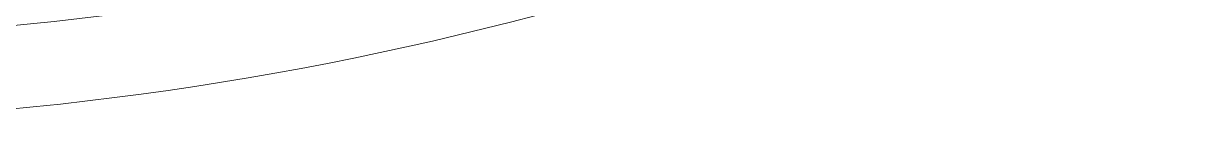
# Model space of a CAD drawing. Header units: inches. Extents: x 0.4 to 23.6, y -0.7 to 8.9.
# Drawn here: x 4.711 to 6.105, y 0.059 to 0.195 of the extents above; entities that cross this region are included whole.
import ezdxf

# ---------------------------------------------------------------- set-up
doc = ezdxf.new("R2010")
doc.units = ezdxf.units.IN
doc.header["$MEASUREMENT"] = 0
doc.layers.add('_U+0421_U+043B_U+043E_U+0439 1', color=7, linetype='Continuous')

msp = doc.modelspace()

# ---------------------------------------------------------------- linework, layer by layer
at = {"layer": '_U+0421_U+043B_U+043E_U+0439 1', "color": 1, "lineweight": 9, "true_color": 0xff0000}
msp.add_open_spline([(6.2833, 7.3694), (3.7139, 8.8597), (0.4181, 7.0139), (0.4181, 3.9847), (0.4181, 1.8292), (2.1722, 0.075), (4.3278, 0.075), (5.0389, 0.075), (5.7069, 0.2667), (6.2833, 0.6), (3.6861, 2.1056), (3.6708, 5.8556), (6.2833, 7.3694)], degree=3, knots=[0, 0, 0, 0, 1, 1, 1, 2, 2, 2, 3, 3, 3, 4, 4, 4, 4], dxfattribs=at)
at = {"layer": '_U+0421_U+043B_U+043E_U+0439 1', "lineweight": 0}
msp.add_open_spline([(4.8125, 1.9125), (4.8042, 1.9264), (4.7875, 1.9542), (4.7847, 1.9583), (3.6722, 3.8542), (4.2972, 6.2125), (6.0819, 7.3653), (3.5208, 8.6861), (0.5194, 6.8181), (0.5194, 3.9847), (0.5194, 1.1181), (3.5681, -0.6889), (6.0667, 0.5958), (6.0667, 0.5958), (6.0833, 0.6042), (6.0833, 0.6042), (6.0139, 0.6597), (5.3431, 1.0361), (4.8125, 1.9125)], degree=3, knots=[0, 0, 0, 0, 1, 1, 1, 2, 2, 2, 3, 3, 3, 4, 4, 4, 5, 5, 5, 6, 6, 6, 6], dxfattribs=at)

doc.saveas('drawing.dxf')
